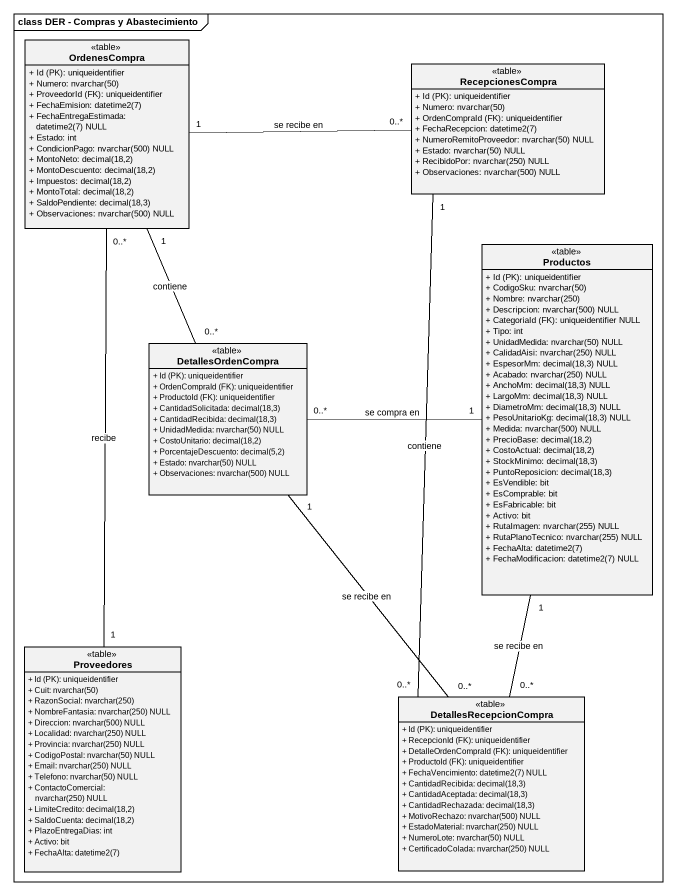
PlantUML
@startuml
mainframe class DER - Compras y Abastecimiento
hide circle
hide empty members
skinparam classAttributeIconSize 0
class OrdenesCompra <<table>> {
  {field} + Id (PK): uniqueidentifier
  {field} + Numero: nvarchar(50)
  {field} + ProveedorId (FK): uniqueidentifier
  {field} + FechaEmision: datetime2(7)
  {field} + FechaEntregaEstimada: datetime2(7) NULL
  + Estado: int
  {field} + CondicionPago: nvarchar(500) NULL
  {field} + MontoNeto: decimal(18,2)
  {field} + MontoDescuento: decimal(18,2)
  {field} + Impuestos: decimal(18,2)
  {field} + MontoTotal: decimal(18,2)
  {field} + SaldoPendiente: decimal(18,3)
  {field} + Observaciones: nvarchar(500) NULL
}
class RecepcionesCompra <<table>> {
  {field} + Id (PK): uniqueidentifier
  {field} + Numero: nvarchar(50)
  {field} + OrdenCompraId (FK): uniqueidentifier
  {field} + FechaRecepcion: datetime2(7)
  {field} + NumeroRemitoProveedor: nvarchar(50) NULL
  {field} + Estado: nvarchar(50) NULL
  {field} + RecibidoPor: nvarchar(250) NULL
  {field} + Observaciones: nvarchar(500) NULL
}
class Productos <<table>> {
  {field} + Id (PK): uniqueidentifier
  {field} + CodigoSku: nvarchar(50)
  {field} + Nombre: nvarchar(250)
  {field} + Descripcion: nvarchar(500) NULL
  {field} + CategoriaId (FK): uniqueidentifier NULL
  + Tipo: int
  {field} + UnidadMedida: nvarchar(50) NULL
  {field} + CalidadAisi: nvarchar(250) NULL
  {field} + EspesorMm: decimal(18,3) NULL
  {field} + Acabado: nvarchar(250) NULL
  {field} + AnchoMm: decimal(18,3) NULL
  {field} + LargoMm: decimal(18,3) NULL
  {field} + DiametroMm: decimal(18,3) NULL
  {field} + PesoUnitarioKg: decimal(18,3) NULL
  {field} + Medida: nvarchar(500) NULL
  {field} + PrecioBase: decimal(18,2)
  {field} + CostoActual: decimal(18,2)
  {field} + StockMinimo: decimal(18,3)
  {field} + PuntoReposicion: decimal(18,3)
  + EsVendible: bit
  + EsComprable: bit
  + EsFabricable: bit
  + Activo: bit
  {field} + RutaImagen: nvarchar(255) NULL
  {field} + RutaPlanoTecnico: nvarchar(255) NULL
  {field} + FechaAlta: datetime2(7)
  {field} + FechaModificacion: datetime2(7) NULL
}
class DetallesOrdenCompra <<table>> {
  {field} + Id (PK): uniqueidentifier
  {field} + OrdenCompraId (FK): uniqueidentifier
  {field} + ProductoId (FK): uniqueidentifier
  {field} + CantidadSolicitada: decimal(18,3)
  {field} + CantidadRecibida: decimal(18,3)
  {field} + UnidadMedida: nvarchar(50) NULL
  {field} + CostoUnitario: decimal(18,2)
  {field} + PorcentajeDescuento: decimal(5,2)
  {field} + Estado: nvarchar(50) NULL
  {field} + Observaciones: nvarchar(500) NULL
}
class Proveedores <<table>> {
  {field} + Id (PK): uniqueidentifier
  {field} + Cuit: nvarchar(50)
  {field} + RazonSocial: nvarchar(250)
  {field} + NombreFantasia: nvarchar(250) NULL
  {field} + Direccion: nvarchar(500) NULL
  {field} + Localidad: nvarchar(250) NULL
  {field} + Provincia: nvarchar(250) NULL
  {field} + CodigoPostal: nvarchar(50) NULL
  {field} + Email: nvarchar(250) NULL
  {field} + Telefono: nvarchar(50) NULL
  {field} + ContactoComercial: nvarchar(250) NULL
  {field} + LimiteCredito: decimal(18,2)
  {field} + SaldoCuenta: decimal(18,2)
  + PlazoEntregaDias: int
  + Activo: bit
  {field} + FechaAlta: datetime2(7)
}
class DetallesRecepcionCompra <<table>> {
  {field} + Id (PK): uniqueidentifier
  {field} + RecepcionId (FK): uniqueidentifier
  {field} + DetalleOrdenCompraId (FK): uniqueidentifier
  {field} + ProductoId (FK): uniqueidentifier
  {field} + FechaVencimiento: datetime2(7) NULL
  {field} + CantidadRecibida: decimal(18,3)
  {field} + CantidadAceptada: decimal(18,3)
  {field} + CantidadRechazada: decimal(18,3)
  {field} + MotivoRechazo: nvarchar(500) NULL
  {field} + EstadoMaterial: nvarchar(250) NULL
  {field} + NumeroLote: nvarchar(50) NULL
  {field} + CertificadoColada: nvarchar(250) NULL
}
OrdenesCompra "0..*" -- "1" Proveedores : recibe
RecepcionesCompra "0..*" -left- "1" OrdenesCompra : se recibe en
DetallesOrdenCompra "0..*" -up- "1" OrdenesCompra : contiene
DetallesOrdenCompra "0..*" -right- "1" Productos : se compra en
DetallesRecepcionCompra "0..*" -up- "1" RecepcionesCompra : contiene
DetallesRecepcionCompra "0..*" -up- "1" Productos : se recibe en
DetallesRecepcionCompra "0..*" -up- "1" DetallesOrdenCompra : se recibe en
@enduml
